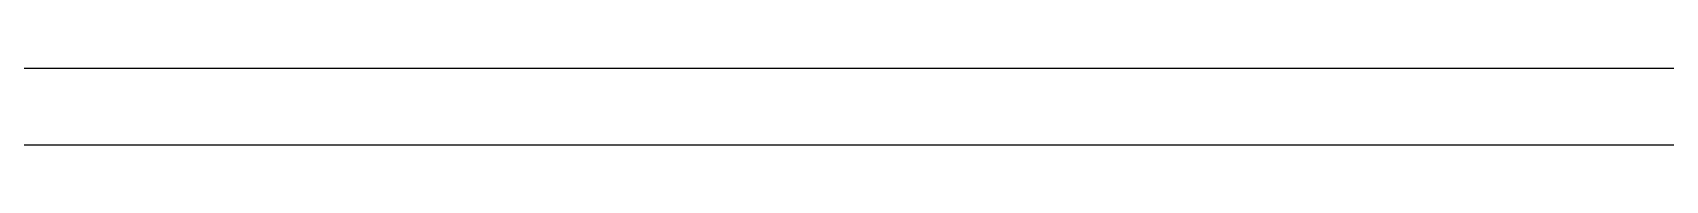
# Model space of a CAD drawing. Header units: millimetres. Extents: x -39.1 to 39.1, y -23.1 to 23.1.
# Drawn here: x 17.72 to 28.41, y -23.1 to -22.6 of the extents above; entities that cross this region are included whole.
import ezdxf

# ---------------------------------------------------------------- set-up
doc = ezdxf.new("R2010")
doc.units = ezdxf.units.MM

msp = doc.modelspace()

# ---------------------------------------------------------------- linework, layer by layer
for p, q in [((-35, -22.6), (35, -22.6)), ((-35, -22.6), (35, -22.6)), ((-35, -23.1, -0.5), (35, -23.1, -0.5)), ((-35, -23.1, -0.5), (35, -23.1, -0.5)), ((-35, -23.1, -2), (35, -23.1, -2)), ((-35, -23.1, -2), (35, -23.1, -2))]:
    msp.add_line(p, q)

doc.saveas('drawing.dxf')
